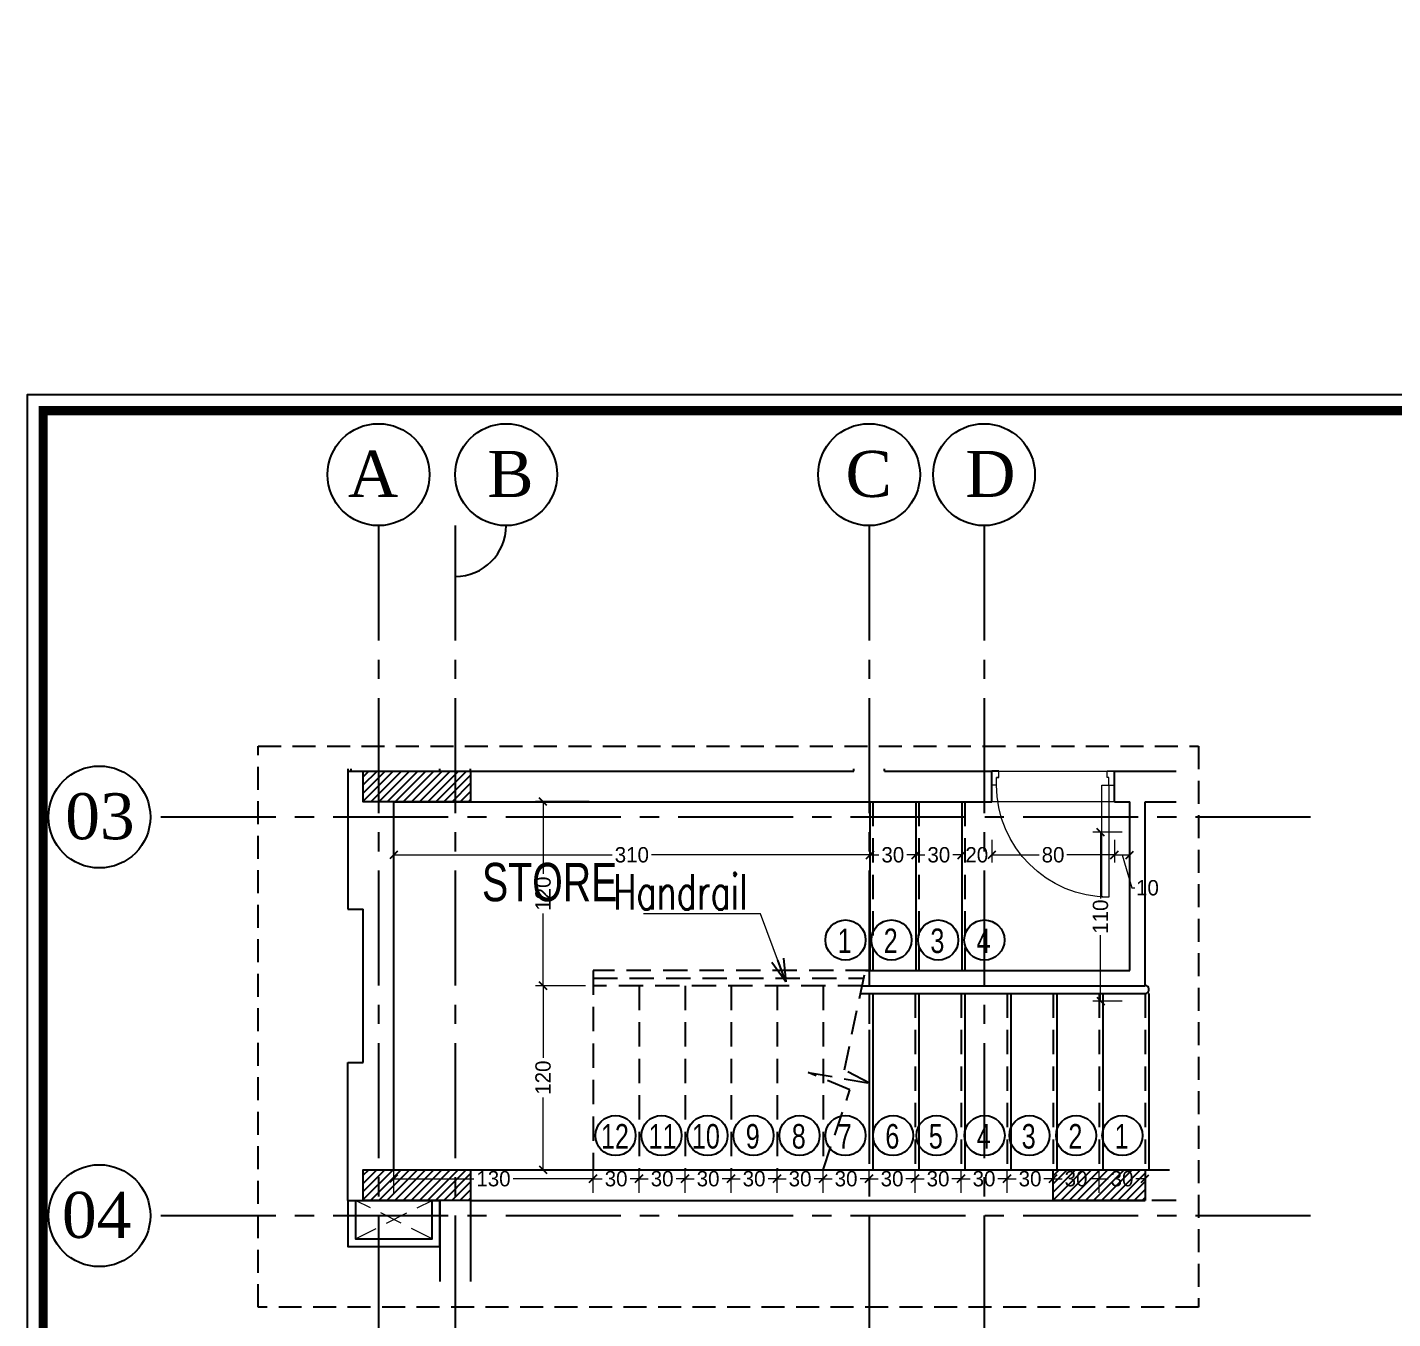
# Model space of a CAD drawing. Header units: centimetres. Extents: x 7997 to 116674, y 1017 to 13844.
# Drawn here: x 83223 to 84113, y 10170 to 11012 of the extents above; entities that cross this region are included whole.
import ezdxf
from ezdxf.xclip import XClip

# ---------------------------------------------------------------- set-up
doc = ezdxf.new("R2010")
doc.units = ezdxf.units.CM
doc.header["$LTSCALE"] = 200
doc.header["$XCLIPFRAME"] = 0
doc.header["$PDMODE"] = 2
for name, pattern in [('$0$A-106-Typical Floor Plan$0$HIDDEN', [0.375, 0.25, -0.125]), ('A-106-Typical Floor Plan$0$HIDDEN', [0.375, 0.25, -0.125]), ('CENTER2', [1.125, 0.75, -0.125, 0.125, -0.125]), ('DASHED', [0.75, 0.5, -0.25]), ('DASHED2', [0.375, 0.25, -0.125]), ('HIDDEN2', [4.7625, 3.175, -1.5875])]:
    doc.linetypes.add(name, pattern=pattern)
for name, color, linetype in [('$0$STEPS', 7, 'Continuous'), ('AXIS', 9, 'CENTER2'), ('COL', 1, 'Continuous'), ('DIM', 11, 'Continuous'), ('GRID', 9, 'DASHED2'), ('STEPS', 7, 'Continuous'), ('STEPS NUMBERING', 7, 'Continuous'), ('TXT', 6, 'Continuous'), ('WIN', 6, 'Continuous'), ('Z-RUBBER', 8, 'Continuous')]:
    doc.layers.add(name, color=color, linetype=linetype)
for name, color, linetype, lineweight in [('$0$WALL', 3, 'Continuous', 25), ('FIXTURE', 6, 'Continuous', 13), ('HA', 251, 'Continuous', 0), ('HAT', 8, 'Continuous', 9), ('TEXT', 6, 'Continuous', 18), ('WALL', 3, 'Continuous', 25)]:
    doc.layers.add(name, color=color, linetype=linetype, lineweight=lineweight)
doc.styles.add('STYLE1', font='times.ttf')
doc.styles.add('STYLE5', font='romans.shx', dxfattribs={"width": 0.8})
doc.styles.add('style8', font='swisscl.ttf', dxfattribs={"width": 0.8})
doc.styles.add('T2', font='')
doc.styles.get('T2').set_extended_font_data('Elisia')
doc.dimstyles.new('NORMAL', dxfattribs={"dimtxt": 18, "dimasz": 5, "dimexe": 5, "dimexo": 5, "dimgap": 1, "dimtad": 0, "dimdec": 0, "dimdsep": 46, "dimtxsty": 'T2', "dimblk1": 'OBLIQUE', "dimblk2": 'OBLIQUE', "dimsah": 1, "dimcen": 0.09, "dimclrd": 4, "dimclre": 4, "dimclrt": 6, "dimadec": 0, "dimazin": 0, "dimtfac": 1, "dimtdec": 0, "dimtofl": 0, "dimtmove": 1, "dimatfit": 2, "dimldrblk": 'OPEN30', "dimfxl": 0, "dimtolj": 1, "dimtzin": 0, "dimlwd": 5, "dimlwe": 5, "dimarcsym": 0})
doc.dimstyles.new('NORMAL-1', dxfattribs={"dimtxt": 10, "dimasz": 5, "dimexe": 5, "dimexo": 5, "dimgap": 1, "dimtad": 0, "dimdec": 0, "dimdsep": 46, "dimtxsty": 'T2', "dimblk1": 'OBLIQUE', "dimblk2": 'OBLIQUE', "dimsah": 1, "dimcen": 0.09, "dimclrd": 4, "dimclre": 4, "dimclrt": 6, "dimadec": 0, "dimazin": 0, "dimtfac": 1, "dimtdec": 0, "dimtofl": 0, "dimtmove": 1, "dimatfit": 3, "dimldrblk": 'OPEN30', "dimfxl": 0, "dimtolj": 1, "dimtzin": 0, "dimlwd": 5, "dimlwe": 5, "dimarcsym": 0})
pattern_1 = [(45, (-39757.2027, -54636.4848), (-2.65165043, 2.65165043), [])]

# ---------------------------------------------------------------- blocks, each defined once
blk = doc.blocks.new('_OBLIQUE')
at = {"color": 0, "linetype": 'ByBlock'}
blk.add_line((-0.5, -0.5), (0.5, 0.5), dxfattribs=at)
blk = doc.blocks.new('*D607')
at = {"layer": 'Defpoints', "color": 0, "transparency": 16777216}
for p in [(83891.67, 10260.88), (83891.67, 10246.82), (83921.67, 10246.82)]:
    blk.add_point(p, dxfattribs=at)
at = {"layer": 'DIM', "color": 4, "lineweight": 5, "transparency": 16777216}
for p, q in [((83891.67, 10251.82), (83891.67, 10265.88)), ((83891.67, 10260.88), (83897.57, 10260.88)), ((83921.67, 10260.88), (83915.76, 10260.88)), ((83921.67, 10251.82), (83921.67, 10265.88))]:
    blk.add_line(p, q, dxfattribs=at)
at = {"layer": 'DIM', "color": 4, "lineweight": 5, "transparency": 16777216, "xscale": 5, "yscale": 5, "zscale": 5, "rotation": 180}
blk.add_blockref('_OBLIQUE', (83891.67, 10260.88), dxfattribs=at)
at = {"layer": 'DIM', "color": 4, "lineweight": 5, "transparency": 16777216, "xscale": 5, "yscale": 5, "zscale": 5}
blk.add_blockref('_OBLIQUE', (83921.67, 10260.88), dxfattribs=at)
at = {"layer": 'DIM', "color": 6, "transparency": 16777216, "insert": (83906.67, 10260.88), "char_height": 10, "attachment_point": 5, "style": 'T2'}
blk.add_mtext('\\A1;30', dxfattribs=at)
blk = doc.blocks.new('_Open30')
at = {"color": 0, "linetype": 'ByBlock', "lineweight": -2}
for p, q in [((-1, 0.268), (0, 0)), ((0, 0), (-1, -0.268)), ((0, 0), (-1, 0))]:
    blk.add_line(p, q, dxfattribs=at)
blk = doc.blocks.new('*D608')
at = {"layer": 'Defpoints', "color": 0, "transparency": 16777216}
for p in [(83861.67, 10260.88), (83861.67, 10246.82), (83891.67, 10246.82)]:
    blk.add_point(p, dxfattribs=at)
at = {"layer": 'DIM', "color": 4, "lineweight": 5, "transparency": 16777216}
for p, q in [((83861.67, 10251.82), (83861.67, 10265.88)), ((83861.67, 10260.88), (83867.57, 10260.88)), ((83891.67, 10260.88), (83885.76, 10260.88)), ((83891.67, 10251.82), (83891.67, 10265.88))]:
    blk.add_line(p, q, dxfattribs=at)
at = {"layer": 'DIM', "color": 4, "lineweight": 5, "transparency": 16777216, "xscale": 5, "yscale": 5, "zscale": 5, "rotation": 180}
blk.add_blockref('_OBLIQUE', (83861.67, 10260.88), dxfattribs=at)
at = {"layer": 'DIM', "color": 4, "lineweight": 5, "transparency": 16777216, "xscale": 5, "yscale": 5, "zscale": 5}
blk.add_blockref('_OBLIQUE', (83891.67, 10260.88), dxfattribs=at)
at = {"layer": 'DIM', "color": 6, "transparency": 16777216, "insert": (83876.67, 10260.88), "char_height": 10, "attachment_point": 5, "style": 'T2'}
blk.add_mtext('\\A1;30', dxfattribs=at)
blk = doc.blocks.new('*D609')
at = {"layer": 'Defpoints', "color": 0, "transparency": 16777216}
for p in [(83831.67, 10260.88), (83831.67, 10246.82), (83861.67, 10246.82)]:
    blk.add_point(p, dxfattribs=at)
at = {"layer": 'DIM', "color": 4, "lineweight": 5, "transparency": 16777216}
for p, q in [((83831.67, 10251.82), (83831.67, 10265.88)), ((83831.67, 10260.88), (83837.57, 10260.88)), ((83861.67, 10260.88), (83855.76, 10260.88)), ((83861.67, 10251.82), (83861.67, 10265.88))]:
    blk.add_line(p, q, dxfattribs=at)
at = {"layer": 'DIM', "color": 4, "lineweight": 5, "transparency": 16777216, "xscale": 5, "yscale": 5, "zscale": 5, "rotation": 180}
blk.add_blockref('_OBLIQUE', (83831.67, 10260.88), dxfattribs=at)
at = {"layer": 'DIM', "color": 4, "lineweight": 5, "transparency": 16777216, "xscale": 5, "yscale": 5, "zscale": 5}
blk.add_blockref('_OBLIQUE', (83861.67, 10260.88), dxfattribs=at)
at = {"layer": 'DIM', "color": 6, "transparency": 16777216, "insert": (83846.67, 10260.88), "char_height": 10, "attachment_point": 5, "style": 'T2'}
blk.add_mtext('\\A1;30', dxfattribs=at)
blk = doc.blocks.new('*D610')
at = {"layer": 'Defpoints', "color": 0, "transparency": 16777216}
for p in [(83801.67, 10260.88), (83801.67, 10246.82), (83831.67, 10246.82)]:
    blk.add_point(p, dxfattribs=at)
at = {"layer": 'DIM', "color": 4, "lineweight": 5, "transparency": 16777216}
for p, q in [((83801.67, 10251.82), (83801.67, 10265.88)), ((83801.67, 10260.88), (83807.57, 10260.88)), ((83831.67, 10260.88), (83825.76, 10260.88)), ((83831.67, 10251.82), (83831.67, 10265.88))]:
    blk.add_line(p, q, dxfattribs=at)
at = {"layer": 'DIM', "color": 4, "lineweight": 5, "transparency": 16777216, "xscale": 5, "yscale": 5, "zscale": 5, "rotation": 180}
blk.add_blockref('_OBLIQUE', (83801.67, 10260.88), dxfattribs=at)
at = {"layer": 'DIM', "color": 4, "lineweight": 5, "transparency": 16777216, "xscale": 5, "yscale": 5, "zscale": 5}
blk.add_blockref('_OBLIQUE', (83831.67, 10260.88), dxfattribs=at)
at = {"layer": 'DIM', "color": 6, "transparency": 16777216, "insert": (83816.67, 10260.88), "char_height": 10, "attachment_point": 5, "style": 'T2'}
blk.add_mtext('\\A1;30', dxfattribs=at)
blk = doc.blocks.new('*D611')
at = {"layer": 'Defpoints', "color": 0, "transparency": 16777216}
for p in [(83771.67, 10260.88), (83771.67, 10246.82), (83801.67, 10246.82)]:
    blk.add_point(p, dxfattribs=at)
at = {"layer": 'DIM', "color": 4, "lineweight": 5, "transparency": 16777216}
for p, q in [((83771.67, 10251.82), (83771.67, 10265.88)), ((83771.67, 10260.88), (83777.57, 10260.88)), ((83801.67, 10260.88), (83795.76, 10260.88)), ((83801.67, 10251.82), (83801.67, 10265.88))]:
    blk.add_line(p, q, dxfattribs=at)
at = {"layer": 'DIM', "color": 4, "lineweight": 5, "transparency": 16777216, "xscale": 5, "yscale": 5, "zscale": 5, "rotation": 180}
blk.add_blockref('_OBLIQUE', (83771.67, 10260.88), dxfattribs=at)
at = {"layer": 'DIM', "color": 4, "lineweight": 5, "transparency": 16777216, "xscale": 5, "yscale": 5, "zscale": 5}
blk.add_blockref('_OBLIQUE', (83801.67, 10260.88), dxfattribs=at)
at = {"layer": 'DIM', "color": 6, "transparency": 16777216, "insert": (83786.67, 10260.88), "char_height": 10, "attachment_point": 5, "style": 'T2'}
blk.add_mtext('\\A1;30', dxfattribs=at)
blk = doc.blocks.new('*D612')
at = {"layer": 'Defpoints', "color": 0, "transparency": 16777216}
for p in [(83741.67, 10260.88), (83741.67, 10246.82), (83771.67, 10246.82)]:
    blk.add_point(p, dxfattribs=at)
at = {"layer": 'DIM', "color": 4, "lineweight": 5, "transparency": 16777216}
for p, q in [((83741.67, 10251.82), (83741.67, 10265.88)), ((83741.67, 10260.88), (83747.57, 10260.88)), ((83771.67, 10260.88), (83765.76, 10260.88)), ((83771.67, 10251.82), (83771.67, 10265.88))]:
    blk.add_line(p, q, dxfattribs=at)
at = {"layer": 'DIM', "color": 4, "lineweight": 5, "transparency": 16777216, "xscale": 5, "yscale": 5, "zscale": 5, "rotation": 180}
blk.add_blockref('_OBLIQUE', (83741.67, 10260.88), dxfattribs=at)
at = {"layer": 'DIM', "color": 4, "lineweight": 5, "transparency": 16777216, "xscale": 5, "yscale": 5, "zscale": 5}
blk.add_blockref('_OBLIQUE', (83771.67, 10260.88), dxfattribs=at)
at = {"layer": 'DIM', "color": 6, "transparency": 16777216, "insert": (83756.67, 10260.88), "char_height": 10, "attachment_point": 5, "style": 'T2'}
blk.add_mtext('\\A1;30', dxfattribs=at)
blk = doc.blocks.new('*D613')
at = {"layer": 'Defpoints', "color": 0, "transparency": 16777216}
for p in [(83711.67, 10260.88), (83711.67, 10246.82), (83741.67, 10246.82)]:
    blk.add_point(p, dxfattribs=at)
at = {"layer": 'DIM', "color": 4, "lineweight": 5, "transparency": 16777216}
for p, q in [((83711.67, 10251.82), (83711.67, 10265.88)), ((83711.67, 10260.88), (83717.57, 10260.88)), ((83741.67, 10260.88), (83735.76, 10260.88)), ((83741.67, 10251.82), (83741.67, 10265.88))]:
    blk.add_line(p, q, dxfattribs=at)
at = {"layer": 'DIM', "color": 4, "lineweight": 5, "transparency": 16777216, "xscale": 5, "yscale": 5, "zscale": 5, "rotation": 180}
blk.add_blockref('_OBLIQUE', (83711.67, 10260.88), dxfattribs=at)
at = {"layer": 'DIM', "color": 4, "lineweight": 5, "transparency": 16777216, "xscale": 5, "yscale": 5, "zscale": 5}
blk.add_blockref('_OBLIQUE', (83741.67, 10260.88), dxfattribs=at)
at = {"layer": 'DIM', "color": 6, "transparency": 16777216, "insert": (83726.67, 10260.88), "char_height": 10, "attachment_point": 5, "style": 'T2'}
blk.add_mtext('\\A1;30', dxfattribs=at)
blk = doc.blocks.new('*D614')
at = {"layer": 'Defpoints', "color": 0, "transparency": 16777216}
for p in [(83681.67, 10260.88), (83681.67, 10246.82), (83711.67, 10246.82)]:
    blk.add_point(p, dxfattribs=at)
at = {"layer": 'DIM', "color": 4, "lineweight": 5, "transparency": 16777216}
for p, q in [((83681.67, 10251.82), (83681.67, 10265.88)), ((83681.67, 10260.88), (83687.57, 10260.88)), ((83711.67, 10260.88), (83705.76, 10260.88)), ((83711.67, 10251.82), (83711.67, 10265.88))]:
    blk.add_line(p, q, dxfattribs=at)
at = {"layer": 'DIM', "color": 4, "lineweight": 5, "transparency": 16777216, "xscale": 5, "yscale": 5, "zscale": 5, "rotation": 180}
blk.add_blockref('_OBLIQUE', (83681.67, 10260.88), dxfattribs=at)
at = {"layer": 'DIM', "color": 4, "lineweight": 5, "transparency": 16777216, "xscale": 5, "yscale": 5, "zscale": 5}
blk.add_blockref('_OBLIQUE', (83711.67, 10260.88), dxfattribs=at)
at = {"layer": 'DIM', "color": 6, "transparency": 16777216, "insert": (83696.67, 10260.88), "char_height": 10, "attachment_point": 5, "style": 'T2'}
blk.add_mtext('\\A1;30', dxfattribs=at)
blk = doc.blocks.new('*D615')
at = {"layer": 'Defpoints', "color": 0, "transparency": 16777216}
for p in [(83651.67, 10260.88), (83651.67, 10246.82), (83681.67, 10246.82)]:
    blk.add_point(p, dxfattribs=at)
at = {"layer": 'DIM', "color": 4, "lineweight": 5, "transparency": 16777216}
for p, q in [((83651.67, 10251.82), (83651.67, 10265.88)), ((83651.67, 10260.88), (83657.57, 10260.88)), ((83681.67, 10260.88), (83675.76, 10260.88)), ((83681.67, 10251.82), (83681.67, 10265.88))]:
    blk.add_line(p, q, dxfattribs=at)
at = {"layer": 'DIM', "color": 4, "lineweight": 5, "transparency": 16777216, "xscale": 5, "yscale": 5, "zscale": 5, "rotation": 180}
blk.add_blockref('_OBLIQUE', (83651.67, 10260.88), dxfattribs=at)
at = {"layer": 'DIM', "color": 4, "lineweight": 5, "transparency": 16777216, "xscale": 5, "yscale": 5, "zscale": 5}
blk.add_blockref('_OBLIQUE', (83681.67, 10260.88), dxfattribs=at)
at = {"layer": 'DIM', "color": 6, "transparency": 16777216, "insert": (83666.67, 10260.88), "char_height": 10, "attachment_point": 5, "style": 'T2'}
blk.add_mtext('\\A1;30', dxfattribs=at)
blk = doc.blocks.new('*D616')
at = {"layer": 'Defpoints', "color": 0, "transparency": 16777216}
for p in [(83621.67, 10260.88), (83621.67, 10246.82), (83651.67, 10246.82)]:
    blk.add_point(p, dxfattribs=at)
at = {"layer": 'DIM', "color": 4, "lineweight": 5, "transparency": 16777216}
for p, q in [((83621.67, 10251.82), (83621.67, 10265.88)), ((83621.67, 10260.88), (83627.57, 10260.88)), ((83651.67, 10260.88), (83645.76, 10260.88)), ((83651.67, 10251.82), (83651.67, 10265.88))]:
    blk.add_line(p, q, dxfattribs=at)
at = {"layer": 'DIM', "color": 4, "lineweight": 5, "transparency": 16777216, "xscale": 5, "yscale": 5, "zscale": 5, "rotation": 180}
blk.add_blockref('_OBLIQUE', (83621.67, 10260.88), dxfattribs=at)
at = {"layer": 'DIM', "color": 4, "lineweight": 5, "transparency": 16777216, "xscale": 5, "yscale": 5, "zscale": 5}
blk.add_blockref('_OBLIQUE', (83651.67, 10260.88), dxfattribs=at)
at = {"layer": 'DIM', "color": 6, "transparency": 16777216, "insert": (83636.67, 10260.88), "char_height": 10, "attachment_point": 5, "style": 'T2'}
blk.add_mtext('\\A1;30', dxfattribs=at)
blk = doc.blocks.new('*D617')
at = {"layer": 'Defpoints', "color": 0, "transparency": 16777216}
for p in [(83591.67, 10260.88), (83591.67, 10246.82), (83621.67, 10246.82)]:
    blk.add_point(p, dxfattribs=at)
at = {"layer": 'DIM', "color": 4, "lineweight": 5, "transparency": 16777216}
for p, q in [((83591.67, 10251.82), (83591.67, 10265.88)), ((83591.67, 10260.88), (83597.57, 10260.88)), ((83621.67, 10260.88), (83615.76, 10260.88)), ((83621.67, 10251.82), (83621.67, 10265.88))]:
    blk.add_line(p, q, dxfattribs=at)
at = {"layer": 'DIM', "color": 4, "lineweight": 5, "transparency": 16777216, "xscale": 5, "yscale": 5, "zscale": 5, "rotation": 180}
blk.add_blockref('_OBLIQUE', (83591.67, 10260.88), dxfattribs=at)
at = {"layer": 'DIM', "color": 4, "lineweight": 5, "transparency": 16777216, "xscale": 5, "yscale": 5, "zscale": 5}
blk.add_blockref('_OBLIQUE', (83621.67, 10260.88), dxfattribs=at)
at = {"layer": 'DIM', "color": 6, "transparency": 16777216, "insert": (83606.67, 10260.88), "char_height": 10, "attachment_point": 5, "style": 'T2'}
blk.add_mtext('\\A1;30', dxfattribs=at)
blk = doc.blocks.new('*D618')
at = {"layer": 'Defpoints', "color": 0, "transparency": 16777216}
for p in [(83461.67, 10260.88), (83461.67, 10246.82), (83591.67, 10246.82)]:
    blk.add_point(p, dxfattribs=at)
at = {"layer": 'DIM', "color": 4, "lineweight": 5, "transparency": 16777216}
for p, q in [((83461.67, 10251.82), (83461.67, 10265.88)), ((83461.67, 10260.88), (83513.76, 10260.88)), ((83591.67, 10260.88), (83539.57, 10260.88)), ((83591.67, 10251.82), (83591.67, 10265.88))]:
    blk.add_line(p, q, dxfattribs=at)
at = {"layer": 'DIM', "color": 4, "lineweight": 5, "transparency": 16777216, "xscale": 5, "yscale": 5, "zscale": 5, "rotation": 180}
blk.add_blockref('_OBLIQUE', (83461.67, 10260.88), dxfattribs=at)
at = {"layer": 'DIM', "color": 4, "lineweight": 5, "transparency": 16777216, "xscale": 5, "yscale": 5, "zscale": 5}
blk.add_blockref('_OBLIQUE', (83591.67, 10260.88), dxfattribs=at)
at = {"layer": 'DIM', "color": 6, "transparency": 16777216, "insert": (83526.67, 10260.88), "char_height": 10, "attachment_point": 5, "style": 'T2'}
blk.add_mtext('\\A1;130', dxfattribs=at)
blk = doc.blocks.new('*D619')
at = {"layer": 'Defpoints', "color": 0, "transparency": 16777216}
for p in [(83461.67, 10486.82), (83772.17, 10486.82), (83772.17, 10472.12)]:
    blk.add_point(p, dxfattribs=at)
at = {"layer": 'DIM', "color": 4, "lineweight": 5, "transparency": 16777216}
for p, q in [((83461.67, 10481.82), (83461.67, 10467.12)), ((83772.17, 10481.82), (83772.17, 10467.12)), ((83461.67, 10472.12), (83604.01, 10472.12)), ((83772.17, 10472.12), (83629.82, 10472.12))]:
    blk.add_line(p, q, dxfattribs=at)
at = {"layer": 'DIM', "color": 4, "lineweight": 5, "transparency": 16777216, "xscale": 5, "yscale": 5, "zscale": 5, "rotation": 180}
blk.add_blockref('_OBLIQUE', (83461.67, 10472.12), dxfattribs=at)
at = {"layer": 'DIM', "color": 4, "lineweight": 5, "transparency": 16777216, "xscale": 5, "yscale": 5, "zscale": 5}
blk.add_blockref('_OBLIQUE', (83772.17, 10472.12), dxfattribs=at)
at = {"layer": 'DIM', "color": 6, "transparency": 16777216, "insert": (83616.92, 10472.12), "char_height": 10, "attachment_point": 5, "style": 'T2'}
blk.add_mtext('\\A1;310', dxfattribs=at)
blk = doc.blocks.new('*D620')
at = {"layer": 'Defpoints', "color": 0, "transparency": 16777216}
for p in [(83772.17, 10486.82), (83802.17, 10486.82), (83802.17, 10472.12)]:
    blk.add_point(p, dxfattribs=at)
at = {"layer": 'DIM', "color": 4, "lineweight": 5, "transparency": 16777216}
for p, q in [((83772.17, 10481.82), (83772.17, 10467.12)), ((83802.17, 10481.82), (83802.17, 10467.12)), ((83772.17, 10472.12), (83778.07, 10472.12)), ((83802.17, 10472.12), (83796.26, 10472.12))]:
    blk.add_line(p, q, dxfattribs=at)
at = {"layer": 'DIM', "color": 4, "lineweight": 5, "transparency": 16777216, "xscale": 5, "yscale": 5, "zscale": 5, "rotation": 180}
blk.add_blockref('_OBLIQUE', (83772.17, 10472.12), dxfattribs=at)
at = {"layer": 'DIM', "color": 4, "lineweight": 5, "transparency": 16777216, "xscale": 5, "yscale": 5, "zscale": 5}
blk.add_blockref('_OBLIQUE', (83802.17, 10472.12), dxfattribs=at)
at = {"layer": 'DIM', "color": 6, "transparency": 16777216, "insert": (83787.17, 10472.12), "char_height": 10, "attachment_point": 5, "style": 'T2'}
blk.add_mtext('\\A1;30', dxfattribs=at)
blk = doc.blocks.new('*D621')
at = {"layer": 'Defpoints', "color": 0, "transparency": 16777216}
for p in [(83802.17, 10486.82), (83832.17, 10486.82), (83832.17, 10472.12)]:
    blk.add_point(p, dxfattribs=at)
at = {"layer": 'DIM', "color": 4, "lineweight": 5, "transparency": 16777216}
for p, q in [((83802.17, 10481.82), (83802.17, 10467.12)), ((83832.17, 10481.82), (83832.17, 10467.12)), ((83802.17, 10472.12), (83808.07, 10472.12)), ((83832.17, 10472.12), (83826.26, 10472.12))]:
    blk.add_line(p, q, dxfattribs=at)
at = {"layer": 'DIM', "color": 4, "lineweight": 5, "transparency": 16777216, "xscale": 5, "yscale": 5, "zscale": 5, "rotation": 180}
blk.add_blockref('_OBLIQUE', (83802.17, 10472.12), dxfattribs=at)
at = {"layer": 'DIM', "color": 4, "lineweight": 5, "transparency": 16777216, "xscale": 5, "yscale": 5, "zscale": 5}
blk.add_blockref('_OBLIQUE', (83832.17, 10472.12), dxfattribs=at)
at = {"layer": 'DIM', "color": 6, "transparency": 16777216, "insert": (83817.17, 10472.12), "char_height": 10, "attachment_point": 5, "style": 'T2'}
blk.add_mtext('\\A1;30', dxfattribs=at)
blk = doc.blocks.new('*D622')
at = {"layer": 'Defpoints', "color": 0, "transparency": 16777216}
for p in [(83832.17, 10486.82), (83851.67, 10486.82), (83851.67, 10472.12)]:
    blk.add_point(p, dxfattribs=at)
at = {"layer": 'DIM', "color": 4, "lineweight": 5, "transparency": 16777216}
for p, q in [((83832.17, 10481.82), (83832.17, 10467.12)), ((83851.67, 10481.82), (83851.67, 10467.12)), ((83832.17, 10472.12), (83827.17, 10472.12)), ((83851.67, 10472.12), (83856.67, 10472.12))]:
    blk.add_line(p, q, dxfattribs=at)
at = {"layer": 'DIM', "color": 4, "lineweight": 5, "transparency": 16777216, "xscale": 5, "yscale": 5, "zscale": 5}
blk.add_blockref('_OBLIQUE', (83832.17, 10472.12), dxfattribs=at)
at = {"layer": 'DIM', "color": 4, "lineweight": 5, "transparency": 16777216, "xscale": 5, "yscale": 5, "zscale": 5, "rotation": 180}
blk.add_blockref('_OBLIQUE', (83851.67, 10472.12), dxfattribs=at)
at = {"layer": 'DIM', "color": 6, "transparency": 16777216, "insert": (83841.92, 10472.12), "char_height": 10, "attachment_point": 5, "style": 'T2'}
blk.add_mtext('\\A1;20', dxfattribs=at)
blk = doc.blocks.new('*D623')
at = {"layer": 'Defpoints', "color": 0, "transparency": 16777216}
for p in [(83851.67, 10486.82), (83931.67, 10486.82), (83931.67, 10472.12)]:
    blk.add_point(p, dxfattribs=at)
at = {"layer": 'DIM', "color": 4, "lineweight": 5, "transparency": 16777216}
for p, q in [((83851.67, 10481.82), (83851.67, 10467.12)), ((83931.67, 10481.82), (83931.67, 10467.12)), ((83851.67, 10472.12), (83882.57, 10472.12)), ((83931.67, 10472.12), (83900.76, 10472.12))]:
    blk.add_line(p, q, dxfattribs=at)
at = {"layer": 'DIM', "color": 4, "lineweight": 5, "transparency": 16777216, "xscale": 5, "yscale": 5, "zscale": 5, "rotation": 180}
blk.add_blockref('_OBLIQUE', (83851.67, 10472.12), dxfattribs=at)
at = {"layer": 'DIM', "color": 4, "lineweight": 5, "transparency": 16777216, "xscale": 5, "yscale": 5, "zscale": 5}
blk.add_blockref('_OBLIQUE', (83931.67, 10472.12), dxfattribs=at)
at = {"layer": 'DIM', "color": 6, "transparency": 16777216, "insert": (83891.67, 10472.12), "char_height": 10, "attachment_point": 5, "style": 'T2'}
blk.add_mtext('\\A1;80', dxfattribs=at)
blk = doc.blocks.new('*D624')
at = {"layer": 'Defpoints', "color": 0, "transparency": 16777216}
for p in [(83931.67, 10486.82), (83941.67, 10486.82), (83941.67, 10472.12)]:
    blk.add_point(p, dxfattribs=at)
at = {"layer": 'DIM', "color": 4, "lineweight": 5, "transparency": 16777216}
for p, q in [((83931.67, 10481.82), (83931.67, 10467.12)), ((83941.67, 10481.82), (83941.67, 10467.12)), ((83931.67, 10472.12), (83941.67, 10472.12)), ((83936.67, 10472.12), (83943.12, 10450.62)), ((83943.12, 10450.62), (83945.12, 10450.62))]:
    blk.add_line(p, q, dxfattribs=at)
at = {"layer": 'DIM', "color": 4, "lineweight": 5, "transparency": 16777216, "xscale": 5, "yscale": 5, "zscale": 5, "rotation": 180}
blk.add_blockref('_OBLIQUE', (83931.67, 10472.12), dxfattribs=at)
at = {"layer": 'DIM', "color": 4, "lineweight": 5, "transparency": 16777216, "xscale": 5, "yscale": 5, "zscale": 5}
blk.add_blockref('_OBLIQUE', (83941.67, 10472.12), dxfattribs=at)
at = {"layer": 'DIM', "color": 6, "transparency": 16777216, "insert": (83953.26, 10450.62), "char_height": 10, "attachment_point": 5, "style": 'T2'}
blk.add_mtext('\\A1;10', dxfattribs=at)
blk = doc.blocks.new('*D625')
at = {"layer": 'Defpoints', "color": 0, "transparency": 16777216}
for p in [(83922.64, 10486.82), (83941.67, 10486.82), (83941.67, 10376.82)]:
    blk.add_point(p, dxfattribs=at)
at = {"layer": 'DIM', "color": 4, "lineweight": 5, "transparency": 16777216}
for p, q in [((83936.67, 10486.82), (83917.64, 10486.82)), ((83922.64, 10486.82), (83922.64, 10443.77)), ((83922.64, 10376.82), (83922.64, 10419.86)), ((83936.67, 10376.82), (83917.64, 10376.82))]:
    blk.add_line(p, q, dxfattribs=at)
at = {"layer": 'DIM', "color": 4, "lineweight": 5, "transparency": 16777216, "xscale": 5, "yscale": 5, "zscale": 5}
for p, rotation in [((83922.64, 10486.82), 90), ((83922.64, 10376.82), 270)]:
    blk.add_blockref('_OBLIQUE', p, dxfattribs=dict(at, rotation=rotation))
at = {"layer": 'DIM', "color": 6, "transparency": 16777216, "insert": (83922.64, 10431.82), "char_height": 10, "attachment_point": 5, "rotation": 90, "style": 'T2'}
blk.add_mtext('\\A1;110', dxfattribs=at)
blk = doc.blocks.new('*D661')
at = {"layer": 'Defpoints', "color": 0, "transparency": 16777216}
for p in [(83951.67, 10260.88), (83921.67, 10246.82), (83951.67, 10246.82)]:
    blk.add_point(p, dxfattribs=at)
at = {"layer": 'DIM', "color": 4, "lineweight": 5, "transparency": 16777216}
for p, q in [((83921.67, 10251.82), (83921.67, 10265.88)), ((83921.67, 10260.88), (83927.57, 10260.88)), ((83951.67, 10260.88), (83945.76, 10260.88)), ((83951.67, 10251.82), (83951.67, 10265.88))]:
    blk.add_line(p, q, dxfattribs=at)
at = {"layer": 'DIM', "color": 4, "lineweight": 5, "transparency": 16777216, "xscale": 5, "yscale": 5, "zscale": 5, "rotation": 180}
blk.add_blockref('_OBLIQUE', (83921.67, 10260.88), dxfattribs=at)
at = {"layer": 'DIM', "color": 4, "lineweight": 5, "transparency": 16777216, "xscale": 5, "yscale": 5, "zscale": 5}
blk.add_blockref('_OBLIQUE', (83951.67, 10260.88), dxfattribs=at)
at = {"layer": 'DIM', "color": 6, "transparency": 16777216, "insert": (83936.67, 10260.88), "char_height": 10, "attachment_point": 5, "style": 'T2'}
blk.add_mtext('\\A1;30', dxfattribs=at)
blk = doc.blocks.new('08-TITLE SHEET-selattin', base_point=(45714.8, -203081.4))
at = {"color": 0}
blk.add_lwpolyline([(51244.8, -203081.4), (45714.8, -203081.4), (45714.8, -206921.4), (51244.8, -206921.4)], close=True, dxfattribs=at)
at = {"color": 0, "linetype": 'ByBlock', "const_width": 17}
blk.add_lwpolyline([(45744.3, -206891.9), (51215.3, -206891.9), (51215.3, -203110.8), (45744.3, -203110.8)], close=True, dxfattribs=at)
at = {"layer": 'HA', "ltscale": 1.2}
blk.add_lwpolyline([(45714.8, -203081.4), (51244.8, -203081.4), (51244.8, -206921.4), (45714.8, -206921.4)], close=True, dxfattribs=at)
blk = doc.blocks.new('A$C414D25BB')
at = {"layer": 'Z-RUBBER', "ltscale": 0.05}
h = blk.add_hatch(dxfattribs=at)
h.set_pattern_fill('ANSI31', color=256, style=0)
h.set_pattern_definition([(45, (-21734.0303, -7392.24753), (-0.08838834765, 0.08838834765), [])])
h.paths.add_polyline_path([(0.114, 0.0618, -5.138733), (0.1155, 0.0618), (0.1155, 0.0603), (0.1162, 0.0603), (0.1155, 0.0581), (0.1162, 0.0581), (0.1147, 0.0556), (0.1132, 0.0581), (0.114, 0.0581), (0.1132, 0.0603), (0.114, 0.0603)])
at = {"layer": 'FIXTURE'}
for p, q in [((0.8572, 0.9156), (0.8572, 0.1156)), ((0.9072, 0.9156), (0.8572, 0.9156)), ((0.9072, 0.1156), (0.9072, 0.9156)), ((0.1072, 0.1156), (0.0722, 0.1156)), ((0.0722, 0.1156), (0.0722, 0.0156)), ((0.1072, 0.1156), (0.1072, 0.0616)), ((0.8572, 0.1156), (0.9072, 0.1156)), ((0.9072, 0.1156), (0.9472, 0.1156)), ((0.9072, 0.1156), (0.9072, 0.0616)), ((0.9472, 0.1156), (0.9472, 0.0156)), ((0.1222, 0.0156), (0.0722, 0.0156)), ((0.1192, 0.0616), (0.1072, 0.0616)), ((0.1122, 0.0616), (0.1222, 0.0616)), ((0.1222, 0.0616), (0.1222, 0.0156)), ((0.9072, 0.0616), (0.8972, 0.0616)), ((0.8972, 0.0616), (0.8972, 0.0156)), ((0.8972, 0.0156), (0.9472, 0.0156))]:
    blk.add_line(p, q, dxfattribs=at)
blk.add_lwpolyline([(0.9055, 0.0616), (0.904, 0.0616)], dxfattribs=at)
blk.add_arc((0.9072, 0.1156), 0.8, 90, 180, dxfattribs=at)
blk = doc.blocks.new('05-GF COLUMNS-Essa', base_point=(34188.06, 8657))
at = {"layer": 'COL', "ltscale": 0.05}
h = blk.add_hatch(dxfattribs=at)
h.set_pattern_fill('ANSI31', color=8, scale=30)
h.set_pattern_definition(pattern_1)
h.paths.add_polyline_path([(34238.06, 9587), (34168.06, 9587), (34168.06, 9607), (34238.06, 9607)])
h = blk.add_hatch(dxfattribs=at)
h.set_pattern_fill('ANSI31', color=8, scale=30)
h.set_pattern_definition(pattern_1)
h.paths.add_polyline_path([(34238.06, 9327), (34168.06, 9327), (34168.06, 9347), (34238.06, 9347)])
h = blk.add_hatch(dxfattribs=at)
h.set_pattern_fill('ANSI31', color=8, scale=30)
h.set_pattern_definition([(45, (84403.0126, 12699.296), (-2.65165043, 2.65165043), [])])
h.paths.add_polyline_path([(34678.06, 9327), (34618.06, 9327), (34618.06, 9347), (34678.06, 9347)])
at = {"layer": 'COL'}
for points in [[(34238.06, 9587), (34168.06, 9587), (34168.06, 9607), (34238.06, 9607)], [(34238.06, 9327), (34168.06, 9327), (34168.06, 9347), (34238.06, 9347)], [(34678.06, 9327), (34618.06, 9327), (34618.06, 9347), (34678.06, 9347)]]:
    blk.add_lwpolyline(points, close=True, dxfattribs=at)
blk = doc.blocks.new('02-GROUND FLOOR PLAN-selattin', base_point=(28755.36, 25545.28))
at = {"layer": '$0$STEPS'}
blk.add_lwpolyline([(27685.36, 25455.28), (27523.36, 25455.28), (27523.36, 25027.78), (27655.36, 25027.78), (27655.36, 24970.28)], dxfattribs=at)
at = {"layer": '$0$WALL', "color": 8, "linetype": '$0$A-106-Typical Floor Plan$0$HIDDEN', "ltscale": 0.3}
blk.add_lwpolyline([(27685.36, 25453.28), (27525.36, 25453.28), (27525.36, 25029.78), (27657.36, 25029.78), (27657.36, 24970.28)], dxfattribs=at)
at = {"layer": 'HAT', "ltscale": 0.15}
for p, q in [((28075.36, 24970.28), (28155.36, 24970.28)), ((28155.36, 24950.28), (28075.36, 24950.28))]:
    blk.add_line(p, q, dxfattribs=at)
at = {"layer": 'HAT', "linetype": 'DASHED', "ltscale": 0.15}
for p, q in [((27710.36, 24665.28), (27660.36, 24690.28)), ((27660.36, 24665.28), (27710.36, 24690.28))]:
    blk.add_line(p, q, dxfattribs=at)
at = {"layer": 'STEPS'}
for p, q in [((27995.86, 24950.28), (27995.86, 24840.28)), ((28025.86, 24950.28), (28025.86, 24840.28)), ((28055.86, 24950.28), (28055.86, 24840.28)), ((27989.73, 24825.28), (28175.86, 24825.28)), ((27997.86, 24825.28), (27997.86, 24710.28)), ((28027.86, 24825.28), (28027.86, 24710.28)), ((28057.86, 24825.28), (28057.86, 24710.28)), ((28087.86, 24825.28), (28087.86, 24710.28)), ((28117.86, 24825.28), (28117.86, 24710.28)), ((28147.86, 24825.28), (28147.86, 24710.28)), ((28177.86, 24827.28), (28177.86, 24828.28)), ((28177.86, 24825.28), (28177.86, 24710.28))]:
    blk.add_line(p, q, dxfattribs=at)
at = {"layer": 'STEPS', "color": 8, "linetype": 'HIDDEN2', "ltscale": 0.025}
for p, q in [((27997.86, 24950.28), (27997.86, 24840.28)), ((28027.86, 24950.28), (28027.86, 24840.28)), ((28057.86, 24950.28), (28057.86, 24840.28)), ((27815.36, 24840.28), (27815.36, 24710.28)), ((27995.89, 24840.28), (27815.36, 24840.28)), ((27815.36, 24835.28), (27991.84, 24835.28)), ((27990.78, 24830.28), (27815.36, 24830.28)), ((27845.36, 24830.28), (27845.36, 24710.28)), ((27875.36, 24830.28), (27875.36, 24710.28)), ((27905.36, 24830.28), (27905.36, 24710.28)), ((27935.36, 24830.28), (27935.36, 24710.28)), ((27965.36, 24830.28), (27965.36, 24710.28)), ((27995.36, 24825.28), (27995.36, 24710.28)), ((28025.36, 24825.28), (28025.36, 24710.28)), ((28055.36, 24825.28), (28055.36, 24710.28)), ((28085.36, 24825.28), (28085.36, 24710.28)), ((28115.36, 24825.28), (28115.36, 24710.28)), ((28145.36, 24825.28), (28145.36, 24710.28)), ((28175.36, 24825.28), (28175.36, 24710.28)), ((28175.36, 24710.28), (28295.36, 24710.28)), ((28295.36, 24690.28), (28175.36, 24690.28))]:
    blk.add_line(p, q, dxfattribs=at)
blk.add_lwpolyline([(27965.36, 24710.28), (27982.91, 24762.42), (27955.56, 24773.71), (27995.69, 24766.72), (27979.23, 24775.31), (27992.89, 24840.28)], dxfattribs=at)
at = {"layer": 'STEPS'}
for centre, start, end in [((28175.86, 24828.28), 0, 90), ((28175.86, 24827.28), 270, 0)]:
    blk.add_arc(centre, 2, start, end, dxfattribs=at)
at = {"layer": 'WALL'}
for p, q in [((28005.36, 24970.28), (28005.36, 25405.28)), ((27985.36, 24970.28), (27985.36, 25235.28)), ((27715.36, 24970.28), (27715.36, 25020.28)), ((27735.36, 24970.28), (27735.36, 25020.28)), ((27655.36, 24970.28), (27715.36, 24970.28)), ((27735.36, 24970.28), (27985.36, 24970.28)), ((28005.36, 24970.28), (28075.36, 24970.28)), ((28075.36, 24950.28), (28075.36, 24970.28)), ((28155.36, 24970.28), (28200.36, 24970.28)), ((28155.36, 24950.28), (28155.36, 24970.28)), ((27685.36, 24710.28), (27685.36, 24950.28)), ((27685.36, 24950.28), (28075.36, 24950.28)), ((28155.36, 24950.28), (28165.36, 24950.28)), ((28155.36, 24950.28), (28165.36, 24950.28)), ((28165.36, 24840.28), (28165.36, 24950.28)), ((28175.36, 24950.28), (28200.36, 24950.28)), ((28175.36, 24830.28), (28175.36, 24950.28)), ((27665.36, 24780.28), (27665.36, 24880.28)), ((27992.94, 24840.28), (28165.36, 24840.28)), ((27990.83, 24830.28), (28175.36, 24830.28)), ((27685.36, 24710.28), (28175.36, 24710.28)), ((28175.36, 24710.28), (28175.36, 24690.28)), ((27655.36, 24690.28), (27715.36, 24690.28)), ((27715.36, 24690.28), (27715.36, 24550.28)), ((27735.36, 24690.28), (27735.36, 24550.28)), ((27735.36, 24690.28), (28175.36, 24690.28))]:
    blk.add_line(p, q, dxfattribs=at)
at = {"layer": 'WALL', "ltscale": 150}
for p, q in [((27655.36, 24970.28), (27655.36, 24880.28)), ((27655.36, 24880.28), (27665.36, 24880.28)), ((27655.36, 24690.28), (27655.36, 24780.28)), ((27655.36, 24780.28), (27665.36, 24780.28))]:
    blk.add_line(p, q, dxfattribs=at)
at = {"layer": 'WIN'}
for points in [[(27655.36, 24690.28), (27655.36, 24660.28), (27715.36, 24660.28), (27715.36, 24690.28)], [(27660.36, 24690.28), (27660.36, 24665.28), (27710.36, 24665.28), (27710.36, 24690.28)]]:
    blk.add_lwpolyline(points, dxfattribs=at)
at = {"color": 6, "ltscale": 2}
blk.add_blockref('05-GF COLUMNS-Essa', (27685.36, 24020.28), dxfattribs=at)
at = {"layer": 'WALL', "color": 0, "xscale": -91.42857143015134, "yscale": 91.42857143015134, "zscale": 91.42857143015134, "rotation": 180}
blk.add_blockref('A$C414D25BB', (28068.75, 24971.71), dxfattribs=at)
at = {"layer": 'TEXT', "style": 'style8'}
blk.add_text('STORE', height=25, dxfattribs=at).set_placement((27742.87, 24885.35))
blk = doc.blocks.new('03-FIRST FLOOR PLAN-selattin', base_point=(31015.73, 25621.5))
at = {"layer": 'WALL', "color": 8, "linetype": 'A-106-Typical Floor Plan$0$HIDDEN', "ltscale": 0.3}
blk.add_line((29945.73, 25026.5), (29945.73, 25511.5), dxfattribs=at)
at = {"layer": 'WALL'}
for p, q in [((29975.73, 25026.5), (29975.73, 25291.48)), ((29995.73, 25026.5), (29995.73, 25291.48))]:
    blk.add_line(p, q, dxfattribs=at)
blk = doc.blocks.new('*D1643')
at = {"layer": 'Defpoints', "color": 0, "transparency": 16777216}
for p in [(83559.05, 10386.82), (83591.67, 10386.82), (83591.67, 10266.82)]:
    blk.add_point(p, dxfattribs=at)
at = {"layer": 'DIM', "color": 4, "lineweight": 5, "transparency": 16777216}
for p, q in [((83586.67, 10386.82), (83554.05, 10386.82)), ((83559.05, 10386.82), (83559.05, 10339.72)), ((83559.05, 10266.82), (83559.05, 10313.91)), ((83586.67, 10266.82), (83554.05, 10266.82))]:
    blk.add_line(p, q, dxfattribs=at)
at = {"layer": 'DIM', "color": 4, "lineweight": 5, "transparency": 16777216, "xscale": 5, "yscale": 5, "zscale": 5}
for p, rotation in [((83559.05, 10386.82), 90), ((83559.05, 10266.82), 270)]:
    blk.add_blockref('_OBLIQUE', p, dxfattribs=dict(at, rotation=rotation))
at = {"layer": 'DIM', "color": 6, "transparency": 16777216, "insert": (83559.05, 10326.82), "char_height": 10, "attachment_point": 5, "rotation": 90, "style": 'T2'}
blk.add_mtext('\\A1;120', dxfattribs=at)
blk = doc.blocks.new('*D1644')
at = {"layer": 'Defpoints', "color": 0, "transparency": 16777216}
for p in [(83559.05, 10506.82), (83594.17, 10506.82), (83591.67, 10386.82)]:
    blk.add_point(p, dxfattribs=at)
at = {"layer": 'DIM', "color": 4, "lineweight": 5, "transparency": 16777216}
for p, q in [((83589.17, 10506.82), (83554.05, 10506.82)), ((83559.05, 10506.82), (83559.05, 10459.72)), ((83559.05, 10386.82), (83559.05, 10433.91)), ((83586.67, 10386.82), (83554.05, 10386.82))]:
    blk.add_line(p, q, dxfattribs=at)
at = {"layer": 'DIM', "color": 4, "lineweight": 5, "transparency": 16777216, "xscale": 5, "yscale": 5, "zscale": 5}
for p, rotation in [((83559.05, 10506.82), 90), ((83559.05, 10386.82), 270)]:
    blk.add_blockref('_OBLIQUE', p, dxfattribs=dict(at, rotation=rotation))
at = {"layer": 'DIM', "color": 6, "transparency": 16777216, "insert": (83559.05, 10446.82), "char_height": 10, "attachment_point": 5, "rotation": 90, "style": 'T2'}
blk.add_mtext('\\A1;120', dxfattribs=at)

msp = doc.modelspace()

# ---------------------------------------------------------------- linework, layer by layer
at = {"linetype": 'Continuous'}
msp.add_lwpolyline([(83222.5963, 9428.0841), (85158.0963, 9428.0841), (85158.0963, 10772.0841), (83222.5963, 10772.0841)], close=True, dxfattribs=at)
at = {"layer": 'AXIS', "ltscale": 0.5}
for p, q in [((83451.6667, 10686.8462), (83451.6667, 10104.0252)), ((83501.6667, 10686.8462), (83501.6667, 10104.0252)), ((83771.6667, 10686.8462), (83771.6667, 10104.0252)), ((83846.6667, 10686.8462), (83846.6667, 10104.0252)), ((84059.6588, 10496.8157), (83302.8554, 10496.8157)), ((84059.6588, 10236.8157), (83302.8554, 10236.8157))]:
    msp.add_line(p, q, dxfattribs=at)
at = {"layer": 'GRID', "linetype": 'Continuous', "ltscale": 150}
for centre in [(83451.6667, 10720.0855), (83534.9061, 10720.0855), (83771.6667, 10720.0855), (83846.6667, 10720.0855), (83269.616, 10496.8157), (83269.616, 10236.8157)]:
    msp.add_circle(centre, 33.2394, dxfattribs=at)
msp.add_arc((83501.6667, 10686.8462), 33.2394, 270, 0, dxfattribs=at)
at = {"layer": 'STEPS NUMBERING'}
for centre in [(83756.2907, 10416.5703), (83786.2907, 10416.5703), (83816.7429, 10416.5703), (83606.2892, 10289.0703), (83636.2892, 10289.0703), (83666.2892, 10289.0703), (83696.2892, 10289.0703), (83726.2892, 10289.0703), (83756.2892, 10289.0703), (83787.345, 10289.0703), (83815.6866, 10289.0703), (83847.0436, 10289.0703), (83876.2907, 10289.0703), (83906.7429, 10289.0703)]:
    msp.add_circle(centre, 13.1091, dxfattribs=at)
at = {"layer": 'STEPS NUMBERING', "ltscale": 0.001}
for centre in [(83846.894, 10416.5703), (83936.894, 10289.0703)]:
    msp.add_circle(centre, 13.1091, dxfattribs=at)
at = {"layer": 'WALL', "color": 8, "linetype": 'A-106-Typical Floor Plan$0$HIDDEN', "ltscale": 0.3}
msp.add_lwpolyline([(83373.0913, 10542.933), (83986.5581, 10542.933), (83986.5581, 10177.1259), (83373.0913, 10177.1259)], close=True, dxfattribs=at)
msp.add_lwpolyline([(83373.0913, 10542.933), (83986.5581, 10542.933), (83986.5581, 10177.1259), (83373.0913, 10177.1259)], close=True, dxfattribs=at)
msp.add_lwpolyline([(83373.0913, 10542.933), (83986.5581, 10542.933), (83986.5581, 10177.1259), (83373.0913, 10177.1259)], close=True, dxfattribs=at)

# ---------------------------------------------------------------- block references
at = {"layer": 'DIM', "color": 0, "linetype": 'Continuous', "xscale": 0.35, "yscale": 0.35, "zscale": 0.35}
msp.add_blockref('08-TITLE SHEET-selattin', (83222.5963, 10772.0841), dxfattribs=at)

# ---------------------------------------------------------------- texts
at = {"layer": 'DIM', "color": 7, "linetype": 'ByBlock', "style": 'STYLE1'}
for s, p in [('A', (83431.7339, 10705.5881)), ('B', (83522.6122, 10705.5881)), ('C', (83756.3171, 10705.5881)), ('D', (83834.4451, 10705.5881)), ('03', (83247.3282, 10482.3183)), ('04', (83245.1869, 10222.3183))]:
    msp.add_text(s, height=30, dxfattribs=at).set_placement(p)
at = {"layer": 'TEXT', "style": 'style8'}
for s, p in [('1', (83751.2355, 10408.0853)), ('2', (83781.2355, 10408.0853)), ('3', (83811.6878, 10408.0853)), ('4', (83841.8389, 10408.0853)), ('12', (83596.769, 10280.5853)), ('11', (83627.8445, 10280.5853)), ('10', (83656.0913, 10280.5853)), ('9', (83691.2341, 10280.5853)), ('8', (83721.2341, 10280.5853)), ('7', (83751.2341, 10280.5853)), ('6', (83782.2899, 10280.5853)), ('5', (83810.6315, 10280.5853)), ('4', (83841.9885, 10280.5853)), ('3', (83871.2355, 10280.5853)), ('2', (83901.6878, 10280.5853)), ('1', (83931.8389, 10280.5853))]:
    msp.add_text(s, height=16, dxfattribs=at).set_placement(p)

# ---------------------------------------------------------------- dimensions: what is measured, and where the dimension line sits
at = {"layer": 'DIM'}
for base, p1, p2, picture, middle in [((83772.1667139237, 10472.1214321689), (83461.6667140271, 10486.8157073997), (83772.1667139237, 10486.8157073996), '*D619', (83616.9167139754, 10472.1214321689)), ((83802.1667, 10472.1214), (83772.1667, 10486.8157), (83802.1667, 10486.8157), '*D620', (83787.1667, 10472.1214)), ((83832.1667, 10472.1214), (83802.1667, 10486.8157), (83832.1667, 10486.8157), '*D621', (83817.1667, 10472.1214)), ((83851.6667141, 10472.1214322), (83832.1667139, 10486.8157074), (83851.6667141, 10486.8157074), '*D622', (83841.916714, 10472.1214322)), ((83931.6667, 10472.1214), (83851.6667, 10486.8157), (83931.6667, 10486.8157), '*D623', (83891.6667, 10472.1214)), ((83941.6667, 10472.1214), (83931.6667, 10486.8157), (83941.6667, 10486.8157), '*D624', (83946.1167, 10450.6214)), ((83461.6667, 10260.8829), (83591.6667, 10246.8157), (83461.6667, 10246.8157), '*D618', (83526.6667, 10260.8829)), ((83591.6667, 10260.8829), (83621.6667, 10246.8157), (83591.6667, 10246.8157), '*D617', (83606.6667, 10260.8829)), ((83621.6667, 10260.8829), (83651.6667, 10246.8157), (83621.6667, 10246.8157), '*D616', (83636.6667, 10260.8829)), ((83651.6667, 10260.8829), (83681.6667, 10246.8157), (83651.6667, 10246.8157), '*D615', (83666.6667, 10260.8829)), ((83681.6667, 10260.8829), (83711.6667, 10246.8157), (83681.6667, 10246.8157), '*D614', (83696.6667, 10260.8829)), ((83711.6667, 10260.8829), (83741.6667, 10246.8157), (83711.6667, 10246.8157), '*D613', (83726.6667, 10260.8829)), ((83741.6667, 10260.8829), (83771.6667, 10246.8157), (83741.6667, 10246.8157), '*D612', (83756.6667, 10260.8829)), ((83771.6667, 10260.8829), (83801.6667, 10246.8157), (83771.6667, 10246.8157), '*D611', (83786.6667, 10260.8829)), ((83801.6667, 10260.8829), (83831.6667, 10246.8157), (83801.6667, 10246.8157), '*D610', (83816.6667, 10260.8829)), ((83831.6667, 10260.8829), (83861.6667, 10246.8157), (83831.6667, 10246.8157), '*D609', (83846.6667, 10260.8829)), ((83861.6667, 10260.8829), (83891.6667, 10246.8157), (83861.6667, 10246.8157), '*D608', (83876.6667, 10260.8829)), ((83891.6667, 10260.8829), (83921.6667, 10246.8157), (83891.6667, 10246.8157), '*D607', (83906.6667, 10260.8829)), ((83951.6667, 10260.8829), (83921.6667, 10246.8157), (83951.6667, 10246.8157), '*D661', (83936.6667, 10260.8829))]:
    dim = msp.add_linear_dim(base=base, p1=p1, p2=p2, dimstyle='NORMAL-1', dxfattribs=at)
    dim.commit()
    dim.dimension.update_dxf_attribs({"geometry": picture, "text_midpoint": middle})
dim = msp.add_linear_dim(base=(83922.6399, 10486.8157), p1=(83941.6667, 10376.8157), p2=(83941.6667, 10486.8157), angle=90, dimstyle='NORMAL-1', dxfattribs=at)
dim.commit()
dim.dimension.update_dxf_attribs({"geometry": '*D625', "text_midpoint": (83922.6399, 10431.8157)})

# ---------------------------------------------------------------- next in the draw order: block references
at = {"layer": 'DIM', "linetype": 'Continuous'}
ref = msp.add_blockref('02-GROUND FLOOR PLAN-selattin', (84531.6667, 11101.8157), dxfattribs=at)
XClip(ref).set_block_clipping_path([(27609.3508637357, 24637.4356228939), (28195.602171027, 24971.7501340733)])
ref = msp.add_blockref('03-FIRST FLOOR PLAN-selattin', (84531.6667, 10507.9119), dxfattribs=at)
XClip(ref).set_block_clipping_path([(29871.7977699227, 24711.4551952267), (30455.9752705423, 25047.9729859541)])

# ---------------------------------------------------------------- next in the draw order: texts
at = {"layer": 'TXT', "style": 'STYLE5', "width": 0.7}
msp.add_text('Handrail', height=23.02695, dxfattribs=at).set_placement((83604.7496, 10436.4754))

# ---------------------------------------------------------------- next in the draw order: dimensions: what is measured, and where the dimension line sits
at = {"layer": 'DIM'}
for base, p1, p2, picture, middle in [((83559.0532, 10506.8157), (83591.6667, 10386.8157), (83594.1667, 10506.8157), '*D1644', (83559.0532, 10446.8157)), ((83559.0532, 10386.8157), (83591.6667, 10266.8157), (83591.6667, 10386.8157), '*D1643', (83559.0532, 10326.8157))]:
    dim = msp.add_linear_dim(base=base, p1=p1, p2=p2, angle=90, dimstyle='NORMAL-1', dxfattribs=at)
    dim.commit()
    dim.dimension.update_dxf_attribs({"geometry": picture, "text_midpoint": middle})

# ---------------------------------------------------------------- next in the draw order: leaders
at = {"layer": 'COL', "linetype": 'Continuous'}
msp.add_leader([(83717.3528, 10389.3527), (83700.7617, 10433.5894), (83624.5797, 10433.5894)], dimstyle='NORMAL', override={"dimasz": 15, "dimgap": 1, "dimtad": 0, "dimfxl": 0.05, "dimfxlon": 1}, dxfattribs=at)

doc.saveas('drawing.dxf')
